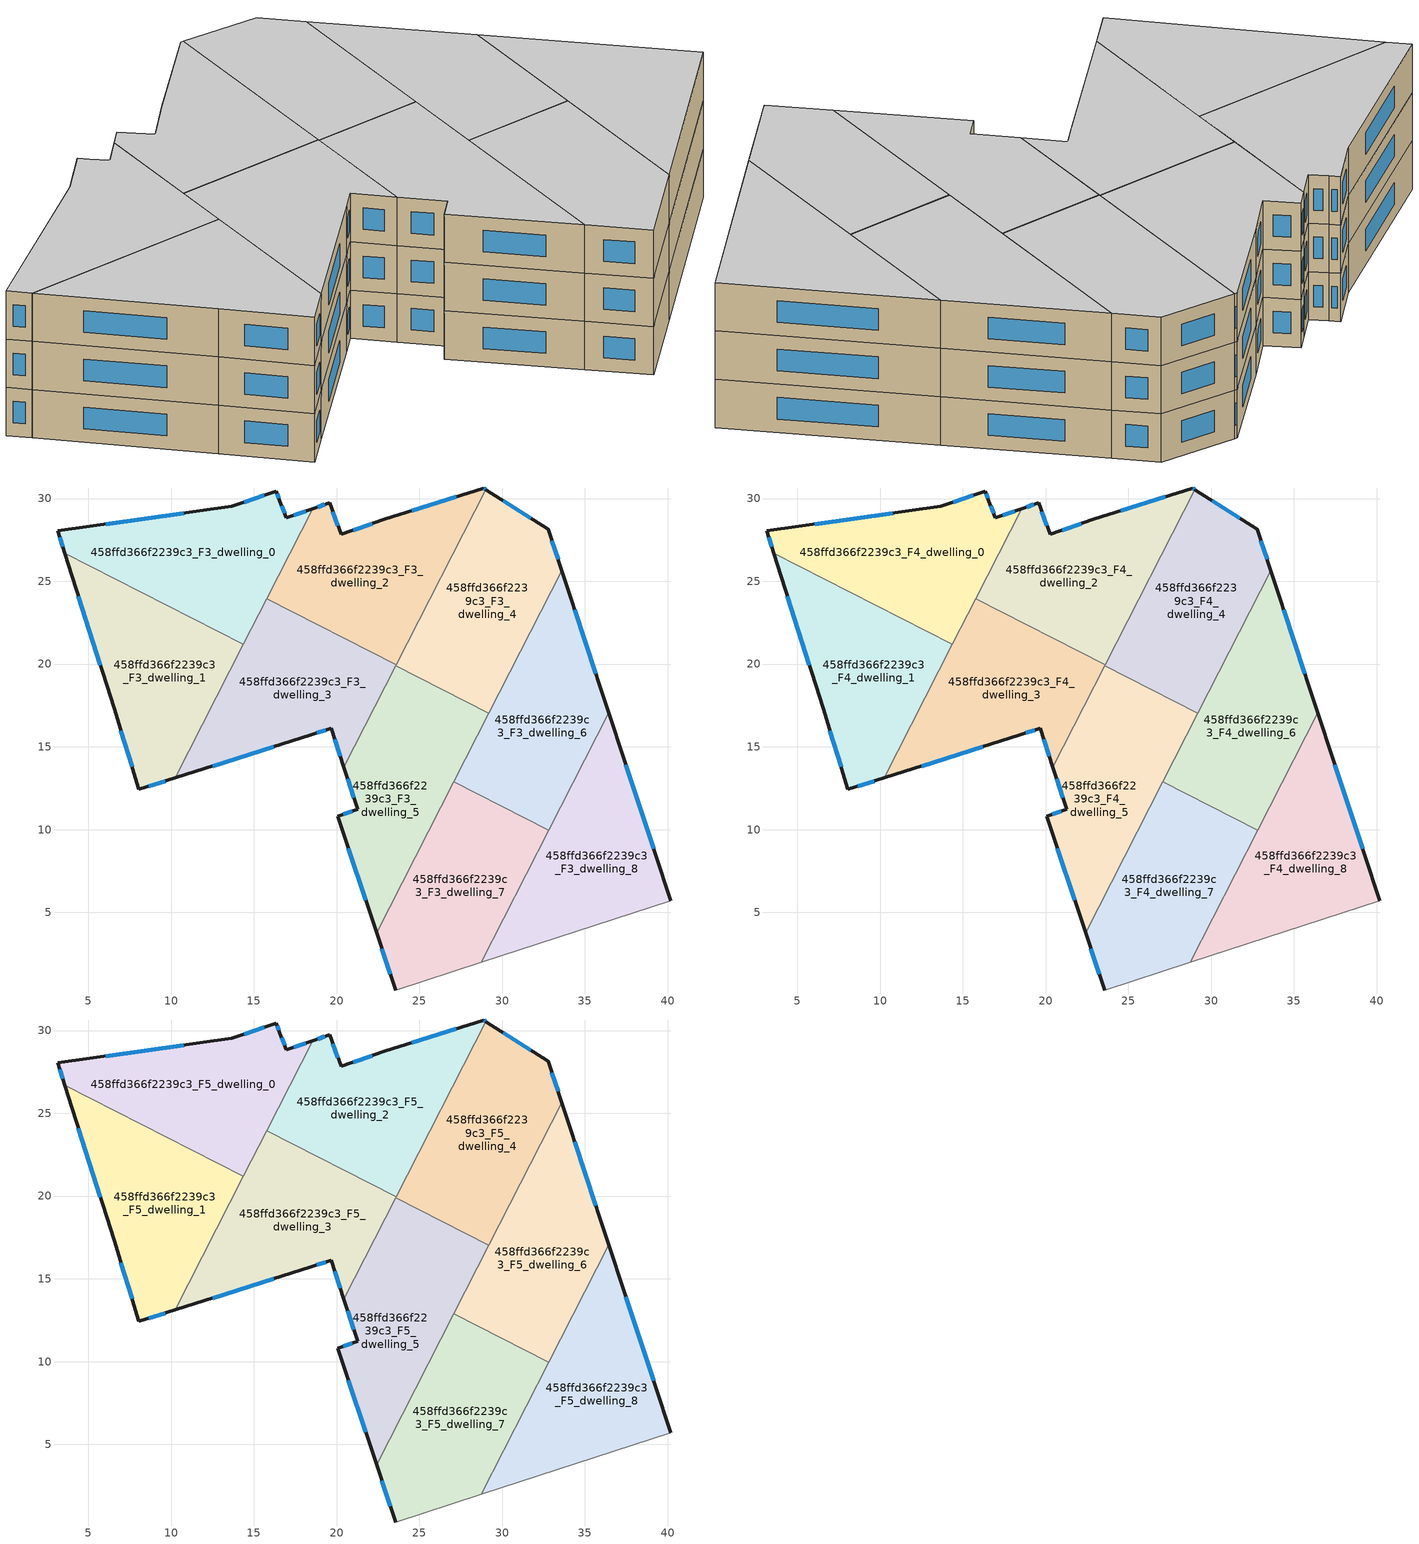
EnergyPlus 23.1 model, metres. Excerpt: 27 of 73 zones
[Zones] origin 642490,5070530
458ffd366f2239c3_F3_dwelling_0
 floor to 458ffd366f2239c3_F2_dwelling_0 (EU_floor_Construction): 18.57,29.39 14.37,21.19 3.58,26.71 3.16,28.04 13.67,29.54 16.37,30.44 16.57,29.84 16.97,28.84 z9
 wall outside (EU_wall_Construction): 18.57,29.39 16.97,28.84 16.57,29.84 16.37,30.44 13.67,29.54 3.16,28.04 3.58,26.71 z9:12
 wall to 458ffd366f2239c3_F3_dwelling_1 (EU_wall_Construction): 3.58,26.71 14.37,21.19 z9:12
 wall to 458ffd366f2239c3_F3_dwelling_2 (EU_wall_Construction): 15.79,23.96 18.57,29.39 z9:12
 wall to 458ffd366f2239c3_F3_dwelling_3 (EU_wall_Construction): 14.37,21.19 15.79,23.96 z9:12
 window (EU_Window_Construction): 15.62,30.19 14.42,29.79 / 16.51,30.01 16.42,30.27 / 16.86,29.12 16.68,29.56 / 18.13,29.24 17.41,28.99 / 3.28,27.67 3.47,27.08 / 10.76,29.12 6.07,28.46 z9.83:11.17
458ffd366f2239c3_F3_dwelling_1
 floor to 458ffd366f2239c3_F2_dwelling_1 (EU_floor_Construction): 14.37,21.19 10.24,13.12 8.06,12.43 6.56,17.33 3.58,26.71 z9
 wall outside (EU_wall_Construction): 3.58,26.71 6.56,17.33 8.06,12.43 10.24,13.12 z9:12
 wall to 458ffd366f2239c3_F3_dwelling_3 (EU_wall_Construction): 10.24,13.12 14.37,21.19 z9:12
 window (EU_Window_Construction): 8.66,12.62 9.64,12.93 / 6.97,15.98 7.64,13.79 / 4.41,24.11 5.73,19.93 z9.83:11.17
458ffd366f2239c3_F3_dwelling_2
 floor to 458ffd366f2239c3_F2_dwelling_2 (EU_floor_Construction): 29.02,30.54 23.61,19.96 15.79,23.96 18.57,29.39 19.57,29.74 20.27,27.84 22.87,28.74 28.88,30.64 z9
 wall outside (EU_wall_Construction): 29.02,30.54 28.88,30.64 22.87,28.74 20.27,27.84 19.57,29.74 18.57,29.39 z9:12
 wall to 458ffd366f2239c3_F3_dwelling_3 (EU_wall_Construction): 15.79,23.96 23.61,19.96 z9:12
 wall to 458ffd366f2239c3_F3_dwelling_4 (EU_wall_Construction): 23.61,19.96 29.02,30.54 z9:12
 window (EU_Window_Construction): 22.15,28.49 20.99,28.09 / 27.22,30.11 24.54,29.26 / 28.98,30.57 28.92,30.61 / 19.29,29.64 18.85,29.49 / 20.08,28.36 19.76,29.21 z9.83:11.17
458ffd366f2239c3_F3_dwelling_3
 floor to 458ffd366f2239c3_F2_dwelling_3 (EU_floor_Construction): 23.61,19.96 20.44,13.76 19.67,16.13 18.47,15.73 10.24,13.12 15.79,23.96 z9
 wall outside (EU_wall_Construction): 10.24,13.12 18.47,15.73 19.67,16.13 20.44,13.76 z9:12
 wall to 458ffd366f2239c3_F3_dwelling_5 (EU_wall_Construction): 20.44,13.76 23.58,19.91 z9:12
 wall to 458ffd366f2239c3_F3_dwelling_4 (EU_wall_Construction): 23.58,19.91 23.61,19.96 z9:12
 window (EU_Window_Construction): 18.8,15.84 19.33,16.02 / 12.52,13.84 16.19,15.01 / 19.88,15.47 20.22,14.42 z9.83:11.17
458ffd366f2239c3_F3_dwelling_4
 floor to 458ffd366f2239c3_F2_dwelling_4 (EU_floor_Construction): 32.78,28.13 33.6,25.65 29.2,17.04 23.58,19.91 29.02,30.54 z9
 wall outside (EU_wall_Construction): 33.6,25.65 32.78,28.13 29.02,30.54 z9:12
 wall to 458ffd366f2239c3_F3_dwelling_5 (EU_wall_Construction): 23.58,19.91 29.2,17.04 z9:12
 wall to 458ffd366f2239c3_F3_dwelling_6 (EU_wall_Construction): 29.2,17.04 33.6,25.65 z9:12
 window (EU_Window_Construction): 31.74,28.8 30.06,29.88 / 33.37,26.34 33.01,27.45 z9.83:11.17
458ffd366f2239c3_F3_dwelling_5
 floor to 458ffd366f2239c3_F2_dwelling_5 (EU_floor_Construction): 29.2,17.04 22.41,3.78 20.07,10.83 21.27,11.22 20.44,13.76 23.58,19.91 z9
 wall outside (EU_wall_Construction): 20.44,13.76 21.27,11.22 20.07,10.83 22.41,3.78 z9:12
 wall to 458ffd366f2239c3_F3_dwelling_7 (EU_wall_Construction): 22.41,3.78 27.08,12.9 z9:12
 wall to 458ffd366f2239c3_F3_dwelling_6 (EU_wall_Construction): 27.08,12.9 29.2,17.04 z9:12
 window (EU_Window_Construction): 20.93,11.11 20.4,10.94 / 20.67,13.06 21.04,11.93 / 20.72,8.87 21.76,5.73 z9.83:11.17
458ffd366f2239c3_F3_dwelling_6
 floor to 458ffd366f2239c3_F2_dwelling_6 (EU_floor_Construction): 33.6,25.65 36.44,17.05 32.81,9.97 27.08,12.9 z9
 wall outside (EU_wall_Construction): 36.44,17.05 33.6,25.65 z9:12
 wall to 458ffd366f2239c3_F3_dwelling_7 (EU_wall_Construction): 27.08,12.9 32.81,9.97 z9:12
 wall to 458ffd366f2239c3_F3_dwelling_8 (EU_wall_Construction): 32.81,9.97 36.44,17.05 z9:12
 window (EU_Window_Construction): 35.65,19.43 34.39,23.27 z9.83:11.17
458ffd366f2239c3_F3_dwelling_7
 floor to 458ffd366f2239c3_F2_dwelling_7 (EU_floor_Construction): 32.81,9.97 28.74,2 23.56,0.32 22.41,3.78 27.08,12.9 z9
 wall outside (EU_wall_Construction): 22.41,3.78 23.56,0.32 z9:12
 wall adiabatic (EU_wall_Construction): 23.56,0.32 28.74,2 z9:12
 wall to 458ffd366f2239c3_F3_dwelling_8 (EU_wall_Construction): 28.74,2 32.81,9.97 z9:12
 window (EU_Window_Construction): 22.73,2.82 23.25,1.28 z9.83:11.17
458ffd366f2239c3_F3_dwelling_8
 floor to 458ffd366f2239c3_F2_dwelling_8 (EU_floor_Construction): 36.44,17.05 40.18,5.72 28.74,2 z9
 wall outside (EU_wall_Construction): 40.18,5.72 36.44,17.05 z9:12
 wall adiabatic (EU_wall_Construction): 28.74,2 40.18,5.72 z9:12
 window (EU_Window_Construction): 39.14,8.85 37.47,13.91 z9.83:11.17
458ffd366f2239c3_F4_dwelling_0
 floor to 458ffd366f2239c3_F3_dwelling_0 (EU_floor_Construction): 18.57,29.39 14.37,21.19 3.58,26.71 3.16,28.04 13.67,29.54 16.37,30.44 16.57,29.84 16.97,28.84 z12
 wall outside (EU_wall_Construction): 18.57,29.39 16.97,28.84 16.57,29.84 16.37,30.44 13.67,29.54 3.16,28.04 3.58,26.71 z12:15
 wall to 458ffd366f2239c3_F4_dwelling_1 (EU_wall_Construction): 3.58,26.71 14.37,21.19 z12:15
 wall to 458ffd366f2239c3_F4_dwelling_2 (EU_wall_Construction): 15.79,23.96 18.57,29.39 z12:15
 wall to 458ffd366f2239c3_F4_dwelling_3 (EU_wall_Construction): 14.37,21.19 15.79,23.96 z12:15
 window (EU_Window_Construction): 15.62,30.19 14.42,29.79 / 16.51,30.01 16.42,30.27 / 16.86,29.12 16.68,29.56 / 18.13,29.24 17.41,28.99 / 3.28,27.67 3.47,27.08 / 10.76,29.12 6.07,28.46 z12.83:14.17
458ffd366f2239c3_F4_dwelling_1
 floor to 458ffd366f2239c3_F3_dwelling_1 (EU_floor_Construction): 14.37,21.19 10.24,13.12 8.06,12.43 6.56,17.33 3.58,26.71 z12
 wall outside (EU_wall_Construction): 3.58,26.71 6.56,17.33 8.06,12.43 10.24,13.12 z12:15
 wall to 458ffd366f2239c3_F4_dwelling_3 (EU_wall_Construction): 10.24,13.12 14.37,21.19 z12:15
 window (EU_Window_Construction): 8.66,12.62 9.64,12.93 / 6.97,15.98 7.64,13.79 / 4.41,24.11 5.73,19.93 z12.83:14.17
458ffd366f2239c3_F4_dwelling_2
 floor to 458ffd366f2239c3_F3_dwelling_2 (EU_floor_Construction): 29.02,30.54 23.61,19.96 15.79,23.96 18.57,29.39 19.57,29.74 20.27,27.84 22.87,28.74 28.88,30.64 z12
 wall outside (EU_wall_Construction): 29.02,30.54 28.88,30.64 22.87,28.74 20.27,27.84 19.57,29.74 18.57,29.39 z12:15
 wall to 458ffd366f2239c3_F4_dwelling_3 (EU_wall_Construction): 15.79,23.96 23.61,19.96 z12:15
 wall to 458ffd366f2239c3_F4_dwelling_4 (EU_wall_Construction): 23.61,19.96 29.02,30.54 z12:15
 window (EU_Window_Construction): 22.15,28.49 20.99,28.09 / 27.22,30.11 24.54,29.26 / 28.98,30.57 28.92,30.61 / 19.29,29.64 18.85,29.49 / 20.08,28.36 19.76,29.21 z12.83:14.17
458ffd366f2239c3_F4_dwelling_3
 floor to 458ffd366f2239c3_F3_dwelling_3 (EU_floor_Construction): 23.61,19.96 20.44,13.76 19.67,16.13 18.47,15.73 10.24,13.12 15.79,23.96 z12
 wall outside (EU_wall_Construction): 10.24,13.12 18.47,15.73 19.67,16.13 20.44,13.76 z12:15
 wall to 458ffd366f2239c3_F4_dwelling_5 (EU_wall_Construction): 20.44,13.76 23.58,19.91 z12:15
 wall to 458ffd366f2239c3_F4_dwelling_4 (EU_wall_Construction): 23.58,19.91 23.61,19.96 z12:15
 window (EU_Window_Construction): 18.8,15.84 19.33,16.02 / 12.52,13.84 16.19,15.01 / 19.88,15.47 20.22,14.42 z12.83:14.17
458ffd366f2239c3_F4_dwelling_4
 floor to 458ffd366f2239c3_F3_dwelling_4 (EU_floor_Construction): 32.78,28.13 33.6,25.65 29.2,17.04 23.58,19.91 29.02,30.54 z12
 wall outside (EU_wall_Construction): 33.6,25.65 32.78,28.13 29.02,30.54 z12:15
 wall to 458ffd366f2239c3_F4_dwelling_5 (EU_wall_Construction): 23.58,19.91 29.2,17.04 z12:15
 wall to 458ffd366f2239c3_F4_dwelling_6 (EU_wall_Construction): 29.2,17.04 33.6,25.65 z12:15
 window (EU_Window_Construction): 31.74,28.8 30.06,29.88 / 33.37,26.34 33.01,27.45 z12.83:14.17
458ffd366f2239c3_F4_dwelling_5
 floor to 458ffd366f2239c3_F3_dwelling_5 (EU_floor_Construction): 29.2,17.04 22.41,3.78 20.07,10.83 21.27,11.22 20.44,13.76 23.58,19.91 z12
 wall outside (EU_wall_Construction): 20.44,13.76 21.27,11.22 20.07,10.83 22.41,3.78 z12:15
 wall to 458ffd366f2239c3_F4_dwelling_7 (EU_wall_Construction): 22.41,3.78 27.08,12.9 z12:15
 wall to 458ffd366f2239c3_F4_dwelling_6 (EU_wall_Construction): 27.08,12.9 29.2,17.04 z12:15
 window (EU_Window_Construction): 20.93,11.11 20.4,10.94 / 20.67,13.06 21.04,11.93 / 20.72,8.87 21.76,5.73 z12.83:14.17
458ffd366f2239c3_F4_dwelling_6
 floor to 458ffd366f2239c3_F3_dwelling_6 (EU_floor_Construction): 33.6,25.65 36.44,17.05 32.81,9.97 27.08,12.9 z12
 wall outside (EU_wall_Construction): 36.44,17.05 33.6,25.65 z12:15
 wall to 458ffd366f2239c3_F4_dwelling_7 (EU_wall_Construction): 27.08,12.9 32.81,9.97 z12:15
 wall to 458ffd366f2239c3_F4_dwelling_8 (EU_wall_Construction): 32.81,9.97 36.44,17.05 z12:15
 window (EU_Window_Construction): 35.65,19.43 34.39,23.27 z12.83:14.17
458ffd366f2239c3_F4_dwelling_7
 floor to 458ffd366f2239c3_F3_dwelling_7 (EU_floor_Construction): 32.81,9.97 28.74,2 23.56,0.32 22.41,3.78 27.08,12.9 z12
 wall outside (EU_wall_Construction): 22.41,3.78 23.56,0.32 z12:15
 wall adiabatic (EU_wall_Construction): 23.56,0.32 28.74,2 z12:15
 wall to 458ffd366f2239c3_F4_dwelling_8 (EU_wall_Construction): 28.74,2 32.81,9.97 z12:15
 window (EU_Window_Construction): 22.73,2.82 23.25,1.28 z12.83:14.17
458ffd366f2239c3_F4_dwelling_8
 floor to 458ffd366f2239c3_F3_dwelling_8 (EU_floor_Construction): 36.44,17.05 40.18,5.72 28.74,2 z12
 wall outside (EU_wall_Construction): 40.18,5.72 36.44,17.05 z12:15
 wall adiabatic (EU_wall_Construction): 28.74,2 40.18,5.72 z12:15
 window (EU_Window_Construction): 39.14,8.85 37.47,13.91 z12.83:14.17
458ffd366f2239c3_F5_dwelling_0
 floor to 458ffd366f2239c3_F4_dwelling_0 (EU_floor_Construction): 18.57,29.39 14.37,21.19 3.58,26.71 3.16,28.04 13.67,29.54 16.37,30.44 16.57,29.84 16.97,28.84 z15
 wall outside (EU_wall_Construction): 18.57,29.39 16.97,28.84 16.57,29.84 16.37,30.44 13.67,29.54 3.16,28.04 3.58,26.71 z15:18
 wall to 458ffd366f2239c3_F5_dwelling_1 (EU_wall_Construction): 3.58,26.71 14.37,21.19 z15:18
 wall to 458ffd366f2239c3_F5_dwelling_2 (EU_wall_Construction): 15.79,23.96 18.57,29.39 z15:18
 wall to 458ffd366f2239c3_F5_dwelling_3 (EU_wall_Construction): 14.37,21.19 15.79,23.96 z15:18
 window (EU_Window_Construction): 15.62,30.19 14.42,29.79 / 16.51,30.01 16.42,30.27 / 16.86,29.12 16.68,29.56 / 18.13,29.24 17.41,28.99 / 3.28,27.67 3.47,27.08 / 10.76,29.12 6.07,28.46 z15.83:17.17
 ceiling to 458ffd366f2239c3_F6_dwelling_0 (EU_floor_Construction): 14.37,21.19 18.57,29.39 16.97,28.84 16.57,29.84 16.37,30.44 13.67,29.54 3.16,28.04 3.58,26.71 z18
458ffd366f2239c3_F5_dwelling_1
 floor to 458ffd366f2239c3_F4_dwelling_1 (EU_floor_Construction): 14.37,21.19 10.24,13.12 8.06,12.43 6.56,17.33 3.58,26.71 z15
 wall outside (EU_wall_Construction): 3.58,26.71 6.56,17.33 8.06,12.43 10.24,13.12 z15:18
 wall to 458ffd366f2239c3_F5_dwelling_3 (EU_wall_Construction): 10.24,13.12 14.37,21.19 z15:18
 window (EU_Window_Construction): 8.66,12.62 9.64,12.93 / 6.97,15.98 7.64,13.79 / 4.41,24.11 5.73,19.93 z15.83:17.17
 ceiling to 458ffd366f2239c3_F6_dwelling_1 (EU_floor_Construction): 10.24,13.12 14.37,21.19 3.58,26.71 6.56,17.33 8.06,12.43 z18
458ffd366f2239c3_F5_dwelling_2
 floor to 458ffd366f2239c3_F4_dwelling_2 (EU_floor_Construction): 29.02,30.54 23.61,19.96 15.79,23.96 18.57,29.39 19.57,29.74 20.27,27.84 22.87,28.74 28.88,30.64 z15
 wall outside (EU_wall_Construction): 29.02,30.54 28.88,30.64 22.87,28.74 20.27,27.84 19.57,29.74 18.57,29.39 z15:18
 wall to 458ffd366f2239c3_F5_dwelling_3 (EU_wall_Construction): 15.79,23.96 23.61,19.96 z15:18
 wall to 458ffd366f2239c3_F5_dwelling_4 (EU_wall_Construction): 23.61,19.96 29.02,30.54 z15:18
 window (EU_Window_Construction): 22.15,28.49 20.99,28.09 / 27.22,30.11 24.54,29.26 / 28.98,30.57 28.92,30.61 / 19.29,29.64 18.85,29.49 / 20.08,28.36 19.76,29.21 z15.83:17.17
 ceiling to 458ffd366f2239c3_F6_dwelling_2 (EU_floor_Construction): 23.61,19.96 29.02,30.54 28.88,30.64 22.87,28.74 20.27,27.84 19.57,29.74 18.57,29.39 15.79,23.96 z18
458ffd366f2239c3_F5_dwelling_3
 floor to 458ffd366f2239c3_F4_dwelling_3 (EU_floor_Construction): 23.61,19.96 20.44,13.76 19.67,16.13 18.47,15.73 10.24,13.12 15.79,23.96 z15
 wall outside (EU_wall_Construction): 10.24,13.12 18.47,15.73 19.67,16.13 20.44,13.76 z15:18
 wall to 458ffd366f2239c3_F5_dwelling_5 (EU_wall_Construction): 20.44,13.76 23.58,19.91 z15:18
 wall to 458ffd366f2239c3_F5_dwelling_4 (EU_wall_Construction): 23.58,19.91 23.61,19.96 z15:18
 window (EU_Window_Construction): 18.8,15.84 19.33,16.02 / 12.52,13.84 16.19,15.01 / 19.88,15.47 20.22,14.42 z15.83:17.17
 ceiling to 458ffd366f2239c3_F6_dwelling_3 (EU_floor_Construction): 20.44,13.76 23.61,19.96 15.79,23.96 10.24,13.12 18.47,15.73 19.67,16.13 z18
458ffd366f2239c3_F5_dwelling_4
 floor to 458ffd366f2239c3_F4_dwelling_4 (EU_floor_Construction): 32.78,28.13 33.6,25.65 29.2,17.04 23.58,19.91 29.02,30.54 z15
 wall outside (EU_wall_Construction): 33.6,25.65 32.78,28.13 29.02,30.54 z15:18
 wall to 458ffd366f2239c3_F5_dwelling_5 (EU_wall_Construction): 23.58,19.91 29.2,17.04 z15:18
 wall to 458ffd366f2239c3_F5_dwelling_6 (EU_wall_Construction): 29.2,17.04 33.6,25.65 z15:18
 window (EU_Window_Construction): 31.74,28.8 30.06,29.88 / 33.37,26.34 33.01,27.45 z15.83:17.17
 ceiling to 458ffd366f2239c3_F6_dwelling_4 (EU_floor_Construction): 29.2,17.04 33.6,25.65 32.78,28.13 29.02,30.54 23.58,19.91 z18
458ffd366f2239c3_F5_dwelling_5
 floor to 458ffd366f2239c3_F4_dwelling_5 (EU_floor_Construction): 29.2,17.04 22.41,3.78 20.07,10.83 21.27,11.22 20.44,13.76 23.58,19.91 z15
 wall outside (EU_wall_Construction): 20.44,13.76 21.27,11.22 20.07,10.83 22.41,3.78 z15:18
 wall to 458ffd366f2239c3_F5_dwelling_7 (EU_wall_Construction): 22.41,3.78 27.08,12.9 z15:18
 wall to 458ffd366f2239c3_F5_dwelling_6 (EU_wall_Construction): 27.08,12.9 29.2,17.04 z15:18
 window (EU_Window_Construction): 20.93,11.11 20.4,10.94 / 20.67,13.06 21.04,11.93 / 20.72,8.87 21.76,5.73 z15.83:17.17
 ceiling to 458ffd366f2239c3_F6_dwelling_5 (EU_floor_Construction): 22.41,3.78 29.2,17.04 23.58,19.91 20.44,13.76 21.27,11.22 20.07,10.83 z18
458ffd366f2239c3_F5_dwelling_6
 floor to 458ffd366f2239c3_F4_dwelling_6 (EU_floor_Construction): 33.6,25.65 36.44,17.05 32.81,9.97 27.08,12.9 z15
 wall outside (EU_wall_Construction): 36.44,17.05 33.6,25.65 z15:18
 wall to 458ffd366f2239c3_F5_dwelling_7 (EU_wall_Construction): 27.08,12.9 32.81,9.97 z15:18
 wall to 458ffd366f2239c3_F5_dwelling_8 (EU_wall_Construction): 32.81,9.97 36.44,17.05 z15:18
 window (EU_Window_Construction): 35.65,19.43 34.39,23.27 z15.83:17.17
 ceiling to 458ffd366f2239c3_F6_dwelling_6 (EU_floor_Construction): 32.81,9.97 36.44,17.05 33.6,25.65 27.08,12.9 z18
458ffd366f2239c3_F5_dwelling_7
 floor to 458ffd366f2239c3_F4_dwelling_7 (EU_floor_Construction): 32.81,9.97 28.74,2 23.56,0.32 22.41,3.78 27.08,12.9 z15
 wall outside (EU_wall_Construction): 22.41,3.78 23.56,0.32 z15:18
 wall adiabatic (EU_wall_Construction): 23.56,0.32 28.74,2 z15:18
 wall to 458ffd366f2239c3_F5_dwelling_8 (EU_wall_Construction): 28.74,2 32.81,9.97 z15:18
 window (EU_Window_Construction): 22.73,2.82 23.25,1.28 z15.83:17.17
 ceiling to 458ffd366f2239c3_F6_dwelling_7 (EU_floor_Construction): 28.74,2 32.81,9.97 27.08,12.9 22.41,3.78 23.56,0.32 z18
458ffd366f2239c3_F5_dwelling_8
 floor to 458ffd366f2239c3_F4_dwelling_8 (EU_floor_Construction): 36.44,17.05 40.18,5.72 28.74,2 z15
 wall outside (EU_wall_Construction): 40.18,5.72 36.44,17.05 z15:18
 wall adiabatic (EU_wall_Construction): 28.74,2 40.18,5.72 z15:18
 window (EU_Window_Construction): 39.14,8.85 37.47,13.91 z15.83:17.17
 ceiling to 458ffd366f2239c3_F6_dwelling_8 (EU_floor_Construction): 40.18,5.72 36.44,17.05 28.74,2 z18
[Building]
EU S2 Campaign: North Axis=0; Terrain=City; Solar Distribution=FullExterior
[Site:Location]
Lyon-Bron: Latitude=45.75; Longitude=5; Time Zone=1; Elevation=198
[SizingPeriod:WeatherFileDays]
AnnualSizingPeriod: Begin Month=1; Begin Day of Month=1; End Month=12; End Day of Month=31; Day of Week for Start Day=Monday; Use Weather File Daylight Saving Period=No; Use Weather File Rain and Snow Indicators=No
[MATERIAL]
EU_InternalMass_Material: Roughness=MediumRough; Thickness=0.1; Conductivity=1; Density=1800; Specific Heat=900; Thermal Absorptance=0.9; Solar Absorptance=0.7; Visible Absorptance=0.7
[MATERIAL:NOMASS] Roughness=MediumRough; Thermal Absorptance=0.9; Solar Absorptance=0.7; Visible Absorptance=0.7
Name | Thermal Resistance
EU_wall_NoMass | 1.97775
EU_floor_NoMass | 1.84812
[WINDOWMATERIAL:SIMPLEGLAZINGSYSTEM]
EU_Window_SimpleGlazing: UFactor=3.27502; Solar Heat Gain Coefficient=0.76; Visible Transmittance=0.76
[CONSTRUCTION]
EU_wall_Construction: EU_wall_NoMass
EU_floor_Construction: EU_floor_NoMass
EU_Window_Construction: EU_Window_SimpleGlazing
EU_InternalMass_Construction: EU_InternalMass_Material
[ZONE] Type=1; Multiplier=1; Ceiling Height=autocalculate; Floor Area=autocalculate; Part of Total Floor Area=Yes
Name | Volume
458ffd366f2239c3_F3_dwelling_0; 458ffd366f2239c3_F4_dwelling_0; 458ffd366f2239c3_F5_dwelling_0; 458ffd366f2239c3_F3_dwelling_1; 458ffd366f2239c3_F4_dwelling_1; 458ffd366f2239c3_F5_dwelling_1 | 215.369
458ffd366f2239c3_F3_dwelling_2; 458ffd366f2239c3_F4_dwelling_2; 458ffd366f2239c3_F5_dwelling_2 | 215.364
458ffd366f2239c3_F3_dwelling_3; 458ffd366f2239c3_F4_dwelling_3; 458ffd366f2239c3_F5_dwelling_3 | 215.371
458ffd366f2239c3_F3_dwelling_4; 458ffd366f2239c3_F4_dwelling_4; 458ffd366f2239c3_F5_dwelling_4 | 215.389
458ffd366f2239c3_F3_dwelling_5; 458ffd366f2239c3_F4_dwelling_5; 458ffd366f2239c3_F5_dwelling_5 | 215.372
458ffd366f2239c3_F3_dwelling_6; 458ffd366f2239c3_F4_dwelling_6; 458ffd366f2239c3_F5_dwelling_6 | 215.366
458ffd366f2239c3_F3_dwelling_7; 458ffd366f2239c3_F4_dwelling_7; 458ffd366f2239c3_F5_dwelling_7 | 215.373
458ffd366f2239c3_F3_dwelling_8; 458ffd366f2239c3_F4_dwelling_8; 458ffd366f2239c3_F5_dwelling_8 | 215.355
[INTERNALMASS] Construction=EU_InternalMass_Construction
Name | Zone or ZoneList | Surface Area
458ffd366f2239c3_F3_dwelling_0_EU_InternalMass | 458ffd366f2239c3_F3_dwelling_0 | 71.7899
458ffd366f2239c3_F3_dwelling_1_EU_InternalMass | 458ffd366f2239c3_F3_dwelling_1 | 71.791
458ffd366f2239c3_F3_dwelling_2_EU_InternalMass | 458ffd366f2239c3_F3_dwelling_2 | 71.7869
458ffd366f2239c3_F3_dwelling_3_EU_InternalMass | 458ffd366f2239c3_F3_dwelling_3 | 71.7896
458ffd366f2239c3_F3_dwelling_4_EU_InternalMass | 458ffd366f2239c3_F3_dwelling_4 | 71.7968
458ffd366f2239c3_F3_dwelling_5_EU_InternalMass | 458ffd366f2239c3_F3_dwelling_5 | 71.7907
458ffd366f2239c3_F3_dwelling_6_EU_InternalMass | 458ffd366f2239c3_F3_dwelling_6 | 71.7875
458ffd366f2239c3_F3_dwelling_7_EU_InternalMass | 458ffd366f2239c3_F3_dwelling_7 | 71.7907
458ffd366f2239c3_F3_dwelling_8_EU_InternalMass | 458ffd366f2239c3_F3_dwelling_8 | 71.785
458ffd366f2239c3_F4_dwelling_0_EU_InternalMass | 458ffd366f2239c3_F4_dwelling_0 | 71.7899
458ffd366f2239c3_F4_dwelling_1_EU_InternalMass | 458ffd366f2239c3_F4_dwelling_1 | 71.791
458ffd366f2239c3_F4_dwelling_2_EU_InternalMass | 458ffd366f2239c3_F4_dwelling_2 | 71.7869
458ffd366f2239c3_F4_dwelling_3_EU_InternalMass | 458ffd366f2239c3_F4_dwelling_3 | 71.7896
458ffd366f2239c3_F4_dwelling_4_EU_InternalMass | 458ffd366f2239c3_F4_dwelling_4 | 71.7968
458ffd366f2239c3_F4_dwelling_5_EU_InternalMass | 458ffd366f2239c3_F4_dwelling_5 | 71.7907
458ffd366f2239c3_F4_dwelling_6_EU_InternalMass | 458ffd366f2239c3_F4_dwelling_6 | 71.7875
458ffd366f2239c3_F4_dwelling_7_EU_InternalMass | 458ffd366f2239c3_F4_dwelling_7 | 71.7907
458ffd366f2239c3_F4_dwelling_8_EU_InternalMass | 458ffd366f2239c3_F4_dwelling_8 | 71.785
458ffd366f2239c3_F5_dwelling_0_EU_InternalMass | 458ffd366f2239c3_F5_dwelling_0 | 71.7899
458ffd366f2239c3_F5_dwelling_1_EU_InternalMass | 458ffd366f2239c3_F5_dwelling_1 | 71.791
458ffd366f2239c3_F5_dwelling_2_EU_InternalMass | 458ffd366f2239c3_F5_dwelling_2 | 71.7869
458ffd366f2239c3_F5_dwelling_3_EU_InternalMass | 458ffd366f2239c3_F5_dwelling_3 | 71.7896
458ffd366f2239c3_F5_dwelling_4_EU_InternalMass | 458ffd366f2239c3_F5_dwelling_4 | 71.7968
458ffd366f2239c3_F5_dwelling_5_EU_InternalMass | 458ffd366f2239c3_F5_dwelling_5 | 71.7907
458ffd366f2239c3_F5_dwelling_6_EU_InternalMass | 458ffd366f2239c3_F5_dwelling_6 | 71.7875
458ffd366f2239c3_F5_dwelling_7_EU_InternalMass | 458ffd366f2239c3_F5_dwelling_7 | 71.7907
458ffd366f2239c3_F5_dwelling_8_EU_InternalMass | 458ffd366f2239c3_F5_dwelling_8 | 71.785
[OTHEREQUIPMENT] Fuel Type=Electricity; Design Level Calculation Method=Watts/Area; Power per Zone Floor Area=1; Fraction Latent=0; Fraction Radiant=0; Fraction Lost=0; Carbon Dioxide Generation Rate=0; EndUse Subcategory=EU_Step8_InternalGains
Name | Zone or ZoneList or Space or SpaceList | Schedule
EU_Step8_InternalGain_458ffd366f2239c3_F3_dwelling_0_f000 | 458ffd366f2239c3_F3_dwelling_0 | EU_Step8_GainSchedule_458ffd366f2239c3_F3_dwelling_0_f000
EU_Step8_InternalGain_458ffd366f2239c3_F3_dwelling_1_f000 | 458ffd366f2239c3_F3_dwelling_1 | EU_Step8_GainSchedule_458ffd366f2239c3_F3_dwelling_1_f000
EU_Step8_InternalGain_458ffd366f2239c3_F3_dwelling_2_f000 | 458ffd366f2239c3_F3_dwelling_2 | EU_Step8_GainSchedule_458ffd366f2239c3_F3_dwelling_2_f000
EU_Step8_InternalGain_458ffd366f2239c3_F3_dwelling_3_f000 | 458ffd366f2239c3_F3_dwelling_3 | EU_Step8_GainSchedule_458ffd366f2239c3_F3_dwelling_3_f000
EU_Step8_InternalGain_458ffd366f2239c3_F3_dwelling_4_f000 | 458ffd366f2239c3_F3_dwelling_4 | EU_Step8_GainSchedule_458ffd366f2239c3_F3_dwelling_4_f000
EU_Step8_InternalGain_458ffd366f2239c3_F3_dwelling_5_f000 | 458ffd366f2239c3_F3_dwelling_5 | EU_Step8_GainSchedule_458ffd366f2239c3_F3_dwelling_5_f000
EU_Step8_InternalGain_458ffd366f2239c3_F3_dwelling_6_f000 | 458ffd366f2239c3_F3_dwelling_6 | EU_Step8_GainSchedule_458ffd366f2239c3_F3_dwelling_6_f000
EU_Step8_InternalGain_458ffd366f2239c3_F3_dwelling_7_f000 | 458ffd366f2239c3_F3_dwelling_7 | EU_Step8_GainSchedule_458ffd366f2239c3_F3_dwelling_7_f000
EU_Step8_InternalGain_458ffd366f2239c3_F3_dwelling_8_f000 | 458ffd366f2239c3_F3_dwelling_8 | EU_Step8_GainSchedule_458ffd366f2239c3_F3_dwelling_8_f000
EU_Step8_InternalGain_458ffd366f2239c3_F4_dwelling_0_f000 | 458ffd366f2239c3_F4_dwelling_0 | EU_Step8_GainSchedule_458ffd366f2239c3_F4_dwelling_0_f000
EU_Step8_InternalGain_458ffd366f2239c3_F4_dwelling_1_f000 | 458ffd366f2239c3_F4_dwelling_1 | EU_Step8_GainSchedule_458ffd366f2239c3_F4_dwelling_1_f000
EU_Step8_InternalGain_458ffd366f2239c3_F4_dwelling_2_f000 | 458ffd366f2239c3_F4_dwelling_2 | EU_Step8_GainSchedule_458ffd366f2239c3_F4_dwelling_2_f000
EU_Step8_InternalGain_458ffd366f2239c3_F4_dwelling_3_f000 | 458ffd366f2239c3_F4_dwelling_3 | EU_Step8_GainSchedule_458ffd366f2239c3_F4_dwelling_3_f000
EU_Step8_InternalGain_458ffd366f2239c3_F4_dwelling_4_f000 | 458ffd366f2239c3_F4_dwelling_4 | EU_Step8_GainSchedule_458ffd366f2239c3_F4_dwelling_4_f000
EU_Step8_InternalGain_458ffd366f2239c3_F4_dwelling_5_f000 | 458ffd366f2239c3_F4_dwelling_5 | EU_Step8_GainSchedule_458ffd366f2239c3_F4_dwelling_5_f000
EU_Step8_InternalGain_458ffd366f2239c3_F4_dwelling_6_f000 | 458ffd366f2239c3_F4_dwelling_6 | EU_Step8_GainSchedule_458ffd366f2239c3_F4_dwelling_6_f000
EU_Step8_InternalGain_458ffd366f2239c3_F4_dwelling_7_f000 | 458ffd366f2239c3_F4_dwelling_7 | EU_Step8_GainSchedule_458ffd366f2239c3_F4_dwelling_7_f000
EU_Step8_InternalGain_458ffd366f2239c3_F4_dwelling_8_f000 | 458ffd366f2239c3_F4_dwelling_8 | EU_Step8_GainSchedule_458ffd366f2239c3_F4_dwelling_8_f000
EU_Step8_InternalGain_458ffd366f2239c3_F5_dwelling_0_f000 | 458ffd366f2239c3_F5_dwelling_0 | EU_Step8_GainSchedule_458ffd366f2239c3_F5_dwelling_0_f000
EU_Step8_InternalGain_458ffd366f2239c3_F5_dwelling_1_f000 | 458ffd366f2239c3_F5_dwelling_1 | EU_Step8_GainSchedule_458ffd366f2239c3_F5_dwelling_1_f000
EU_Step8_InternalGain_458ffd366f2239c3_F5_dwelling_2_f000 | 458ffd366f2239c3_F5_dwelling_2 | EU_Step8_GainSchedule_458ffd366f2239c3_F5_dwelling_2_f000
EU_Step8_InternalGain_458ffd366f2239c3_F5_dwelling_3_f000 | 458ffd366f2239c3_F5_dwelling_3 | EU_Step8_GainSchedule_458ffd366f2239c3_F5_dwelling_3_f000
EU_Step8_InternalGain_458ffd366f2239c3_F5_dwelling_4_f000 | 458ffd366f2239c3_F5_dwelling_4 | EU_Step8_GainSchedule_458ffd366f2239c3_F5_dwelling_4_f000
EU_Step8_InternalGain_458ffd366f2239c3_F5_dwelling_5_f000 | 458ffd366f2239c3_F5_dwelling_5 | EU_Step8_GainSchedule_458ffd366f2239c3_F5_dwelling_5_f000
EU_Step8_InternalGain_458ffd366f2239c3_F5_dwelling_6_f000 | 458ffd366f2239c3_F5_dwelling_6 | EU_Step8_GainSchedule_458ffd366f2239c3_F5_dwelling_6_f000
EU_Step8_InternalGain_458ffd366f2239c3_F5_dwelling_7_f000 | 458ffd366f2239c3_F5_dwelling_7 | EU_Step8_GainSchedule_458ffd366f2239c3_F5_dwelling_7_f000
EU_Step8_InternalGain_458ffd366f2239c3_F5_dwelling_8_f000 | 458ffd366f2239c3_F5_dwelling_8 | EU_Step8_GainSchedule_458ffd366f2239c3_F5_dwelling_8_f000
[ZONEVENTILATION:DESIGNFLOWRATE] Schedule=EU_AlwaysOn; Design Flow Rate Calculation Method=AirChanges/Hour; Air Changes per Hour=0.759424; Ventilation Type=Natural; Fan Pressure Rise=0; Fan Total Efficiency=1; Constant Term Coefficient=1; Temperature Term Coefficient=0; Velocity Term Coefficient=0; Velocity Squared Term Coefficient=0; Minimum Indoor Temperature=-100; Maximum Indoor Temperature=100; Delta Temperature=-100; Minimum Outdoor Temperature=-100; Maximum Outdoor Temperature=100; Maximum Wind Speed=40
Name | Zone or ZoneList or Space or SpaceList
EU_ConstantAir_458ffd366f2239c3_F3_dwelling_0 | 458ffd366f2239c3_F3_dwelling_0
EU_ConstantAir_458ffd366f2239c3_F3_dwelling_1 | 458ffd366f2239c3_F3_dwelling_1
EU_ConstantAir_458ffd366f2239c3_F3_dwelling_2 | 458ffd366f2239c3_F3_dwelling_2
EU_ConstantAir_458ffd366f2239c3_F3_dwelling_3 | 458ffd366f2239c3_F3_dwelling_3
EU_ConstantAir_458ffd366f2239c3_F3_dwelling_4 | 458ffd366f2239c3_F3_dwelling_4
EU_ConstantAir_458ffd366f2239c3_F3_dwelling_5 | 458ffd366f2239c3_F3_dwelling_5
EU_ConstantAir_458ffd366f2239c3_F3_dwelling_6 | 458ffd366f2239c3_F3_dwelling_6
EU_ConstantAir_458ffd366f2239c3_F3_dwelling_7 | 458ffd366f2239c3_F3_dwelling_7
EU_ConstantAir_458ffd366f2239c3_F3_dwelling_8 | 458ffd366f2239c3_F3_dwelling_8
EU_ConstantAir_458ffd366f2239c3_F4_dwelling_0 | 458ffd366f2239c3_F4_dwelling_0
EU_ConstantAir_458ffd366f2239c3_F4_dwelling_1 | 458ffd366f2239c3_F4_dwelling_1
EU_ConstantAir_458ffd366f2239c3_F4_dwelling_2 | 458ffd366f2239c3_F4_dwelling_2
EU_ConstantAir_458ffd366f2239c3_F4_dwelling_3 | 458ffd366f2239c3_F4_dwelling_3
EU_ConstantAir_458ffd366f2239c3_F4_dwelling_4 | 458ffd366f2239c3_F4_dwelling_4
EU_ConstantAir_458ffd366f2239c3_F4_dwelling_5 | 458ffd366f2239c3_F4_dwelling_5
EU_ConstantAir_458ffd366f2239c3_F4_dwelling_6 | 458ffd366f2239c3_F4_dwelling_6
EU_ConstantAir_458ffd366f2239c3_F4_dwelling_7 | 458ffd366f2239c3_F4_dwelling_7
EU_ConstantAir_458ffd366f2239c3_F4_dwelling_8 | 458ffd366f2239c3_F4_dwelling_8
EU_ConstantAir_458ffd366f2239c3_F5_dwelling_0 | 458ffd366f2239c3_F5_dwelling_0
EU_ConstantAir_458ffd366f2239c3_F5_dwelling_1 | 458ffd366f2239c3_F5_dwelling_1
EU_ConstantAir_458ffd366f2239c3_F5_dwelling_2 | 458ffd366f2239c3_F5_dwelling_2
EU_ConstantAir_458ffd366f2239c3_F5_dwelling_3 | 458ffd366f2239c3_F5_dwelling_3
EU_ConstantAir_458ffd366f2239c3_F5_dwelling_4 | 458ffd366f2239c3_F5_dwelling_4
EU_ConstantAir_458ffd366f2239c3_F5_dwelling_5 | 458ffd366f2239c3_F5_dwelling_5
EU_ConstantAir_458ffd366f2239c3_F5_dwelling_6 | 458ffd366f2239c3_F5_dwelling_6
EU_ConstantAir_458ffd366f2239c3_F5_dwelling_7 | 458ffd366f2239c3_F5_dwelling_7
EU_ConstantAir_458ffd366f2239c3_F5_dwelling_8 | 458ffd366f2239c3_F5_dwelling_8
[HVACTEMPLATE:THERMOSTAT] Constant Heating Setpoint=20; Constant Cooling Setpoint=50
EU_HeatOnly_458ffd366f2239c3_F2_dwelling_1; EU_HeatOnly_458ffd366f2239c3_F2_dwelling_2; EU_HeatOnly_458ffd366f2239c3_F2_dwelling_3; EU_HeatOnly_458ffd366f2239c3_F2_dwelling_4; EU_HeatOnly_458ffd366f2239c3_F2_dwelling_5; EU_HeatOnly_458ffd366f2239c3_F2_dwelling_6; EU_HeatOnly_458ffd366f2239c3_F2_dwelling_7; EU_HeatOnly_458ffd366f2239c3_F2_dwelling_8; EU_HeatOnly_458ffd366f2239c3_F3_dwelling_0; EU_HeatOnly_458ffd366f2239c3_F3_dwelling_1; EU_HeatOnly_458ffd366f2239c3_F3_dwelling_2; EU_HeatOnly_458ffd366f2239c3_F3_dwelling_3; EU_HeatOnly_458ffd366f2239c3_F3_dwelling_4; EU_HeatOnly_458ffd366f2239c3_F3_dwelling_5; EU_HeatOnly_458ffd366f2239c3_F3_dwelling_6; EU_HeatOnly_458ffd366f2239c3_F3_dwelling_7; EU_HeatOnly_458ffd366f2239c3_F3_dwelling_8; EU_HeatOnly_458ffd366f2239c3_F4_dwelling_0; EU_HeatOnly_458ffd366f2239c3_F4_dwelling_1; EU_HeatOnly_458ffd366f2239c3_F4_dwelling_2; EU_HeatOnly_458ffd366f2239c3_F4_dwelling_3; EU_HeatOnly_458ffd366f2239c3_F4_dwelling_4; EU_HeatOnly_458ffd366f2239c3_F4_dwelling_5; EU_HeatOnly_458ffd366f2239c3_F4_dwelling_6; EU_HeatOnly_458ffd366f2239c3_F4_dwelling_7; EU_HeatOnly_458ffd366f2239c3_F4_dwelling_8; EU_HeatOnly_458ffd366f2239c3_F5_dwelling_0; EU_HeatOnly_458ffd366f2239c3_F5_dwelling_1; EU_HeatOnly_458ffd366f2239c3_F5_dwelling_2; EU_HeatOnly_458ffd366f2239c3_F5_dwelling_3; EU_HeatOnly_458ffd366f2239c3_F5_dwelling_4; EU_HeatOnly_458ffd366f2239c3_F5_dwelling_5; EU_HeatOnly_458ffd366f2239c3_F5_dwelling_6; EU_HeatOnly_458ffd366f2239c3_F5_dwelling_7; EU_HeatOnly_458ffd366f2239c3_F5_dwelling_8; EU_HeatOnly_458ffd366f2239c3_F6_dwelling_0; EU_HeatOnly_458ffd366f2239c3_F6_dwelling_1; EU_HeatOnly_458ffd366f2239c3_F6_dwelling_2; EU_HeatOnly_458ffd366f2239c3_F6_dwelling_3; EU_HeatOnly_458ffd366f2239c3_F6_dwelling_4; EU_HeatOnly_458ffd366f2239c3_F6_dwelling_5; EU_HeatOnly_458ffd366f2239c3_F6_dwelling_6; EU_HeatOnly_458ffd366f2239c3_F6_dwelling_7; EU_HeatOnly_458ffd366f2239c3_F6_dwelling_8; EU_HeatOnly_458ffd366f2239c3_F7_dwelling_0; EU_HeatOnly_458ffd366f2239c3_F7_dwelling_1; EU_HeatOnly_458ffd366f2239c3_F7_dwelling_2; EU_HeatOnly_458ffd366f2239c3_F7_dwelling_3; EU_HeatOnly_458ffd366f2239c3_F7_dwelling_4; EU_HeatOnly_458ffd366f2239c3_F7_dwelling_5; EU_HeatOnly_458ffd366f2239c3_F7_dwelling_6; EU_HeatOnly_458ffd366f2239c3_F7_dwelling_7; EU_HeatOnly_458ffd366f2239c3_F7_dwelling_8
[HVACTEMPLATE:ZONE:IDEALLOADSAIRSYSTEM] System Availability Schedule=EU_AlwaysOn; Maximum Heating Supply Air Temperature=50; Minimum Cooling Supply Air Temperature=13; Maximum Heating Supply Air Humidity Ratio=0.0156; Minimum Cooling Supply Air Humidity Ratio=0.0077; Heating Limit=NoLimit; Cooling Limit=NoLimit; Heating Availability Schedule=EU_AlwaysOn; Cooling Availability Schedule=EU_CoolingOff; Dehumidification Control Type=ConstantSensibleHeatRatio; Cooling Sensible Heat Ratio=0.7; Dehumidification Setpoint=60; Humidification Control Type=None; Humidification Setpoint=30; Outdoor Air Method=None; Outdoor Air Flow Rate per Person=0.00944; Outdoor Air Flow Rate per Zone Floor Area=0; Outdoor Air Flow Rate per Zone=0; Demand Controlled Ventilation Type=None; Outdoor Air Economizer Type=NoEconomizer; Heat Recovery Type=None; Sensible Heat Recovery Effectiveness=0.7; Latent Heat Recovery Effectiveness=0.65
Name | Template Thermostat
458ffd366f2239c3_F3_dwelling_0 | EU_HeatOnly_458ffd366f2239c3_F3_dwelling_0
458ffd366f2239c3_F3_dwelling_1 | EU_HeatOnly_458ffd366f2239c3_F3_dwelling_1
458ffd366f2239c3_F3_dwelling_2 | EU_HeatOnly_458ffd366f2239c3_F3_dwelling_2
458ffd366f2239c3_F3_dwelling_3 | EU_HeatOnly_458ffd366f2239c3_F3_dwelling_3
458ffd366f2239c3_F3_dwelling_4 | EU_HeatOnly_458ffd366f2239c3_F3_dwelling_4
458ffd366f2239c3_F3_dwelling_5 | EU_HeatOnly_458ffd366f2239c3_F3_dwelling_5
458ffd366f2239c3_F3_dwelling_6 | EU_HeatOnly_458ffd366f2239c3_F3_dwelling_6
458ffd366f2239c3_F3_dwelling_7 | EU_HeatOnly_458ffd366f2239c3_F3_dwelling_7
458ffd366f2239c3_F3_dwelling_8 | EU_HeatOnly_458ffd366f2239c3_F3_dwelling_8
458ffd366f2239c3_F4_dwelling_0 | EU_HeatOnly_458ffd366f2239c3_F4_dwelling_0
458ffd366f2239c3_F4_dwelling_1 | EU_HeatOnly_458ffd366f2239c3_F4_dwelling_1
458ffd366f2239c3_F4_dwelling_2 | EU_HeatOnly_458ffd366f2239c3_F4_dwelling_2
458ffd366f2239c3_F4_dwelling_3 | EU_HeatOnly_458ffd366f2239c3_F4_dwelling_3
458ffd366f2239c3_F4_dwelling_4 | EU_HeatOnly_458ffd366f2239c3_F4_dwelling_4
458ffd366f2239c3_F4_dwelling_5 | EU_HeatOnly_458ffd366f2239c3_F4_dwelling_5
458ffd366f2239c3_F4_dwelling_6 | EU_HeatOnly_458ffd366f2239c3_F4_dwelling_6
458ffd366f2239c3_F4_dwelling_7 | EU_HeatOnly_458ffd366f2239c3_F4_dwelling_7
458ffd366f2239c3_F4_dwelling_8 | EU_HeatOnly_458ffd366f2239c3_F4_dwelling_8
458ffd366f2239c3_F5_dwelling_0 | EU_HeatOnly_458ffd366f2239c3_F5_dwelling_0
458ffd366f2239c3_F5_dwelling_1 | EU_HeatOnly_458ffd366f2239c3_F5_dwelling_1
458ffd366f2239c3_F5_dwelling_2 | EU_HeatOnly_458ffd366f2239c3_F5_dwelling_2
458ffd366f2239c3_F5_dwelling_3 | EU_HeatOnly_458ffd366f2239c3_F5_dwelling_3
458ffd366f2239c3_F5_dwelling_4 | EU_HeatOnly_458ffd366f2239c3_F5_dwelling_4
458ffd366f2239c3_F5_dwelling_5 | EU_HeatOnly_458ffd366f2239c3_F5_dwelling_5
458ffd366f2239c3_F5_dwelling_6 | EU_HeatOnly_458ffd366f2239c3_F5_dwelling_6
458ffd366f2239c3_F5_dwelling_7 | EU_HeatOnly_458ffd366f2239c3_F5_dwelling_7
458ffd366f2239c3_F5_dwelling_8 | EU_HeatOnly_458ffd366f2239c3_F5_dwelling_8
[SIZING:ZONE] Zone Cooling Design Supply Air Temperature Input Method=SupplyAirTemperature; Zone Cooling Design Supply Air Temperature=13; Zone Heating Design Supply Air Temperature Input Method=SupplyAirTemperature; Zone Heating Design Supply Air Temperature=50; Zone Cooling Design Supply Air Humidity Ratio=0.008; Zone Heating Design Supply Air Humidity Ratio=0.008; Cooling Design Air Flow Method=DesignDay; Cooling Design Air Flow Rate=0; Cooling Minimum Air Flow per Zone Floor Area=0.000762; Cooling Minimum Air Flow=0; Cooling Minimum Air Flow Fraction=0.2; Heating Design Air Flow Method=DesignDay; Heating Design Air Flow Rate=0; Heating Maximum Air Flow per Zone Floor Area=0.002032; Heating Maximum Air Flow=0.141576; Heating Maximum Air Flow Fraction=0.3; Account for Dedicated Outdoor Air System=No; Dedicated Outdoor Air System Control Strategy=NeutralSupplyAir; Dedicated Outdoor Air Low Setpoint Temperature for Design=autosize; Dedicated Outdoor Air High Setpoint Temperature for Design=autosize; Zone Load Sizing Method=Sensible Load Only No Latent Load; Zone Latent Cooling Design Supply Air Humidity Ratio Input Method=HumidityRatioDifference; Zone Cooling Design Supply Air Humidity Ratio Difference=0.005; Zone Latent Heating Design Supply Air Humidity Ratio Input Method=HumidityRatioDifference; Zone Humidification Design Supply Air Humidity Ratio Difference=0.005
458ffd366f2239c3_F3_dwelling_0; 458ffd366f2239c3_F3_dwelling_1; 458ffd366f2239c3_F3_dwelling_2; 458ffd366f2239c3_F3_dwelling_3; 458ffd366f2239c3_F3_dwelling_4; 458ffd366f2239c3_F3_dwelling_5; 458ffd366f2239c3_F3_dwelling_6; 458ffd366f2239c3_F3_dwelling_7; 458ffd366f2239c3_F3_dwelling_8; 458ffd366f2239c3_F4_dwelling_0; 458ffd366f2239c3_F4_dwelling_1; 458ffd366f2239c3_F4_dwelling_2; 458ffd366f2239c3_F4_dwelling_3; 458ffd366f2239c3_F4_dwelling_4; 458ffd366f2239c3_F4_dwelling_5; 458ffd366f2239c3_F4_dwelling_6; 458ffd366f2239c3_F4_dwelling_7; 458ffd366f2239c3_F4_dwelling_8; 458ffd366f2239c3_F5_dwelling_0; 458ffd366f2239c3_F5_dwelling_1; 458ffd366f2239c3_F5_dwelling_2; 458ffd366f2239c3_F5_dwelling_3; 458ffd366f2239c3_F5_dwelling_4; 458ffd366f2239c3_F5_dwelling_5; 458ffd366f2239c3_F5_dwelling_6; 458ffd366f2239c3_F5_dwelling_7; 458ffd366f2239c3_F5_dwelling_8
[SCHEDULE:CONSTANT]
Name | Hourly Value
EU_AlwaysOn | 1
EU_CoolingOff | 0
[SCHEDULE:FILE] Column Number=1; Rows to Skip at Top=0; Number of Hours of Data=8760; Column Separator=Comma; Interpolate to Timestep=No; Minutes per Item=60; Adjust Schedule for Daylight Savings=Yes
Name | File
EU_Step8_GainSchedule_458ffd366f2239c3_F3_dwelling_0_f000 | ../../schedules/458ffd366f2239c3/458ffd366f2239c3_F3_dwelling_0_f000_gain.csv
EU_Step8_GainSchedule_458ffd366f2239c3_F3_dwelling_1_f000 | ../../schedules/458ffd366f2239c3/458ffd366f2239c3_F3_dwelling_1_f000_gain.csv
EU_Step8_GainSchedule_458ffd366f2239c3_F3_dwelling_2_f000 | ../../schedules/458ffd366f2239c3/458ffd366f2239c3_F3_dwelling_2_f000_gain.csv
EU_Step8_GainSchedule_458ffd366f2239c3_F3_dwelling_3_f000 | ../../schedules/458ffd366f2239c3/458ffd366f2239c3_F3_dwelling_3_f000_gain.csv
EU_Step8_GainSchedule_458ffd366f2239c3_F3_dwelling_4_f000 | ../../schedules/458ffd366f2239c3/458ffd366f2239c3_F3_dwelling_4_f000_gain.csv
EU_Step8_GainSchedule_458ffd366f2239c3_F3_dwelling_5_f000 | ../../schedules/458ffd366f2239c3/458ffd366f2239c3_F3_dwelling_5_f000_gain.csv
EU_Step8_GainSchedule_458ffd366f2239c3_F3_dwelling_6_f000 | ../../schedules/458ffd366f2239c3/458ffd366f2239c3_F3_dwelling_6_f000_gain.csv
EU_Step8_GainSchedule_458ffd366f2239c3_F3_dwelling_7_f000 | ../../schedules/458ffd366f2239c3/458ffd366f2239c3_F3_dwelling_7_f000_gain.csv
EU_Step8_GainSchedule_458ffd366f2239c3_F3_dwelling_8_f000 | ../../schedules/458ffd366f2239c3/458ffd366f2239c3_F3_dwelling_8_f000_gain.csv
EU_Step8_GainSchedule_458ffd366f2239c3_F4_dwelling_0_f000 | ../../schedules/458ffd366f2239c3/458ffd366f2239c3_F4_dwelling_0_f000_gain.csv
EU_Step8_GainSchedule_458ffd366f2239c3_F4_dwelling_1_f000 | ../../schedules/458ffd366f2239c3/458ffd366f2239c3_F4_dwelling_1_f000_gain.csv
EU_Step8_GainSchedule_458ffd366f2239c3_F4_dwelling_2_f000 | ../../schedules/458ffd366f2239c3/458ffd366f2239c3_F4_dwelling_2_f000_gain.csv
EU_Step8_GainSchedule_458ffd366f2239c3_F4_dwelling_3_f000 | ../../schedules/458ffd366f2239c3/458ffd366f2239c3_F4_dwelling_3_f000_gain.csv
EU_Step8_GainSchedule_458ffd366f2239c3_F4_dwelling_4_f000 | ../../schedules/458ffd366f2239c3/458ffd366f2239c3_F4_dwelling_4_f000_gain.csv
EU_Step8_GainSchedule_458ffd366f2239c3_F4_dwelling_5_f000 | ../../schedules/458ffd366f2239c3/458ffd366f2239c3_F4_dwelling_5_f000_gain.csv
EU_Step8_GainSchedule_458ffd366f2239c3_F4_dwelling_6_f000 | ../../schedules/458ffd366f2239c3/458ffd366f2239c3_F4_dwelling_6_f000_gain.csv
EU_Step8_GainSchedule_458ffd366f2239c3_F4_dwelling_7_f000 | ../../schedules/458ffd366f2239c3/458ffd366f2239c3_F4_dwelling_7_f000_gain.csv
EU_Step8_GainSchedule_458ffd366f2239c3_F4_dwelling_8_f000 | ../../schedules/458ffd366f2239c3/458ffd366f2239c3_F4_dwelling_8_f000_gain.csv
EU_Step8_GainSchedule_458ffd366f2239c3_F5_dwelling_0_f000 | ../../schedules/458ffd366f2239c3/458ffd366f2239c3_F5_dwelling_0_f000_gain.csv
EU_Step8_GainSchedule_458ffd366f2239c3_F5_dwelling_1_f000 | ../../schedules/458ffd366f2239c3/458ffd366f2239c3_F5_dwelling_1_f000_gain.csv
EU_Step8_GainSchedule_458ffd366f2239c3_F5_dwelling_2_f000 | ../../schedules/458ffd366f2239c3/458ffd366f2239c3_F5_dwelling_2_f000_gain.csv
EU_Step8_GainSchedule_458ffd366f2239c3_F5_dwelling_3_f000 | ../../schedules/458ffd366f2239c3/458ffd366f2239c3_F5_dwelling_3_f000_gain.csv
EU_Step8_GainSchedule_458ffd366f2239c3_F5_dwelling_4_f000 | ../../schedules/458ffd366f2239c3/458ffd366f2239c3_F5_dwelling_4_f000_gain.csv
EU_Step8_GainSchedule_458ffd366f2239c3_F5_dwelling_5_f000 | ../../schedules/458ffd366f2239c3/458ffd366f2239c3_F5_dwelling_5_f000_gain.csv
EU_Step8_GainSchedule_458ffd366f2239c3_F5_dwelling_6_f000 | ../../schedules/458ffd366f2239c3/458ffd366f2239c3_F5_dwelling_6_f000_gain.csv
EU_Step8_GainSchedule_458ffd366f2239c3_F5_dwelling_7_f000 | ../../schedules/458ffd366f2239c3/458ffd366f2239c3_F5_dwelling_7_f000_gain.csv
EU_Step8_GainSchedule_458ffd366f2239c3_F5_dwelling_8_f000 | ../../schedules/458ffd366f2239c3/458ffd366f2239c3_F5_dwelling_8_f000_gain.csv
